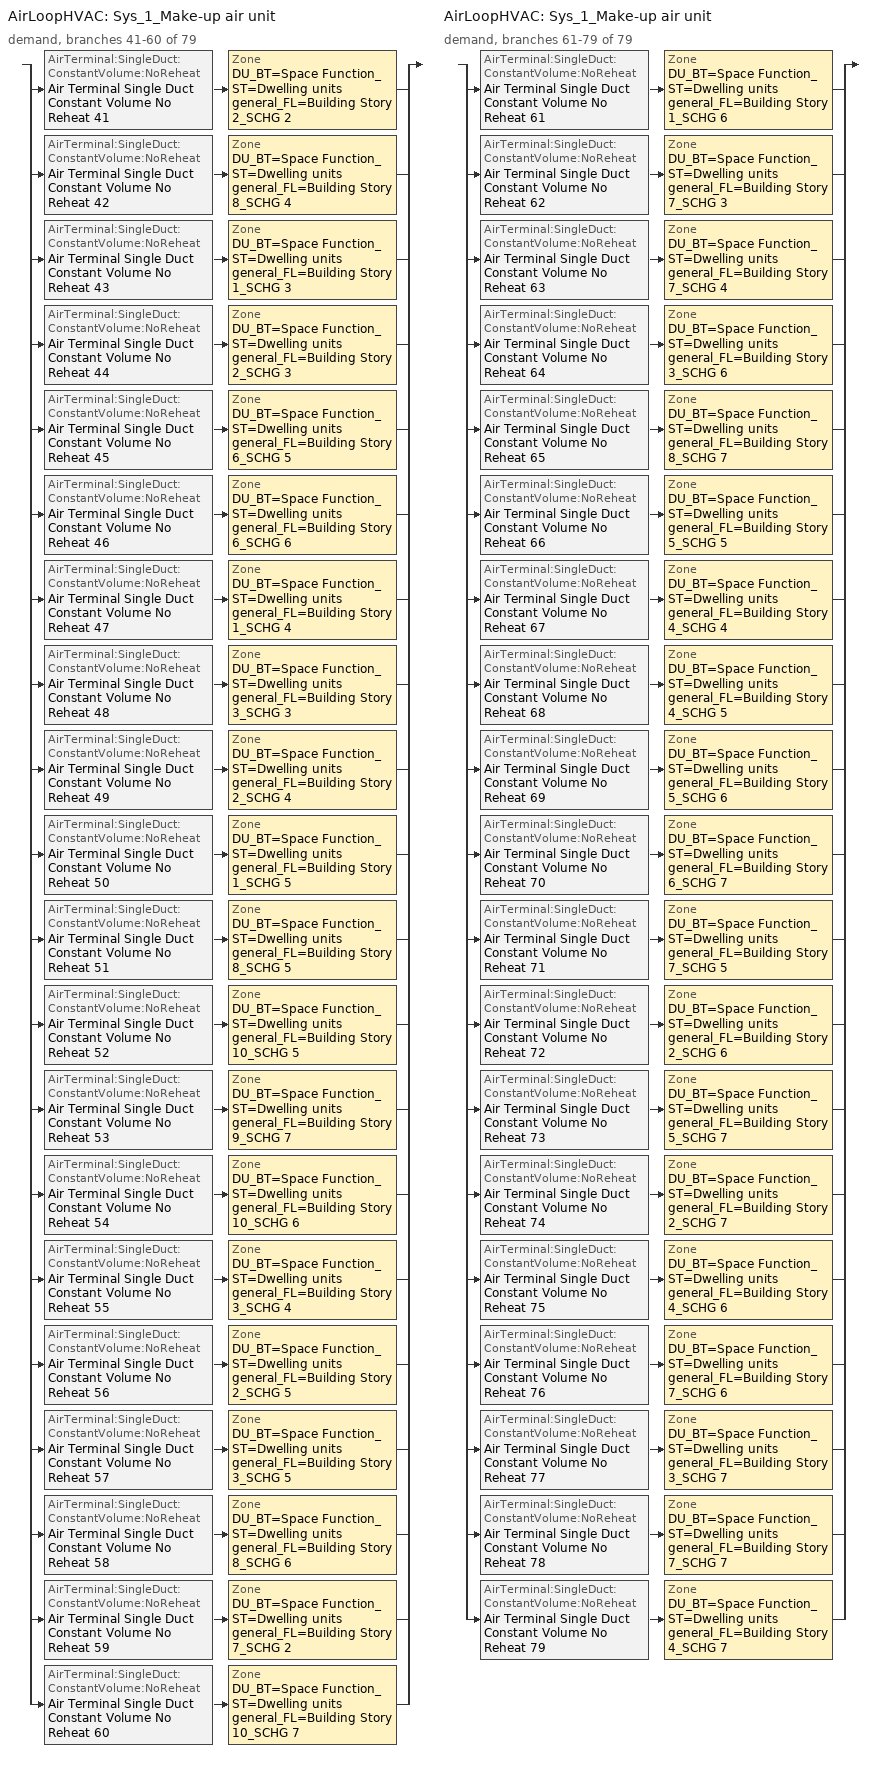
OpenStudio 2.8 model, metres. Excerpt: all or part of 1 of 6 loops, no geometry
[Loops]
AirLoopHVAC 'Sys_1_Make-up air unit'
 demand, branches 41-60 of 79: split
  | AirTerminal:SingleDuct:ConstantVolume:NoReheat 'Air Terminal Single Duct Constant Volume No Reheat 41' > Zone 'DU_BT=Space Function_ST=Dwelling units general_FL=Building Story 2_SCHG 2'
  | AirTerminal:SingleDuct:ConstantVolume:NoReheat 'Air Terminal Single Duct Constant Volume No Reheat 42' > Zone 'DU_BT=Space Function_ST=Dwelling units general_FL=Building Story 8_SCHG 4'
  | AirTerminal:SingleDuct:ConstantVolume:NoReheat 'Air Terminal Single Duct Constant Volume No Reheat 43' > Zone 'DU_BT=Space Function_ST=Dwelling units general_FL=Building Story 1_SCHG 3'
  | AirTerminal:SingleDuct:ConstantVolume:NoReheat 'Air Terminal Single Duct Constant Volume No Reheat 44' > Zone 'DU_BT=Space Function_ST=Dwelling units general_FL=Building Story 2_SCHG 3'
  | AirTerminal:SingleDuct:ConstantVolume:NoReheat 'Air Terminal Single Duct Constant Volume No Reheat 45' > Zone 'DU_BT=Space Function_ST=Dwelling units general_FL=Building Story 6_SCHG 5'
  | AirTerminal:SingleDuct:ConstantVolume:NoReheat 'Air Terminal Single Duct Constant Volume No Reheat 46' > Zone 'DU_BT=Space Function_ST=Dwelling units general_FL=Building Story 6_SCHG 6'
  | AirTerminal:SingleDuct:ConstantVolume:NoReheat 'Air Terminal Single Duct Constant Volume No Reheat 47' > Zone 'DU_BT=Space Function_ST=Dwelling units general_FL=Building Story 1_SCHG 4'
  | AirTerminal:SingleDuct:ConstantVolume:NoReheat 'Air Terminal Single Duct Constant Volume No Reheat 48' > Zone 'DU_BT=Space Function_ST=Dwelling units general_FL=Building Story 3_SCHG 3'
  | AirTerminal:SingleDuct:ConstantVolume:NoReheat 'Air Terminal Single Duct Constant Volume No Reheat 49' > Zone 'DU_BT=Space Function_ST=Dwelling units general_FL=Building Story 2_SCHG 4'
  | AirTerminal:SingleDuct:ConstantVolume:NoReheat 'Air Terminal Single Duct Constant Volume No Reheat 50' > Zone 'DU_BT=Space Function_ST=Dwelling units general_FL=Building Story 1_SCHG 5'
  | AirTerminal:SingleDuct:ConstantVolume:NoReheat 'Air Terminal Single Duct Constant Volume No Reheat 51' > Zone 'DU_BT=Space Function_ST=Dwelling units general_FL=Building Story 8_SCHG 5'
  | AirTerminal:SingleDuct:ConstantVolume:NoReheat 'Air Terminal Single Duct Constant Volume No Reheat 52' > Zone 'DU_BT=Space Function_ST=Dwelling units general_FL=Building Story 10_SCHG 5'
  | AirTerminal:SingleDuct:ConstantVolume:NoReheat 'Air Terminal Single Duct Constant Volume No Reheat 53' > Zone 'DU_BT=Space Function_ST=Dwelling units general_FL=Building Story 9_SCHG 7'
  | AirTerminal:SingleDuct:ConstantVolume:NoReheat 'Air Terminal Single Duct Constant Volume No Reheat 54' > Zone 'DU_BT=Space Function_ST=Dwelling units general_FL=Building Story 10_SCHG 6'
  | AirTerminal:SingleDuct:ConstantVolume:NoReheat 'Air Terminal Single Duct Constant Volume No Reheat 55' > Zone 'DU_BT=Space Function_ST=Dwelling units general_FL=Building Story 3_SCHG 4'
  | AirTerminal:SingleDuct:ConstantVolume:NoReheat 'Air Terminal Single Duct Constant Volume No Reheat 56' > Zone 'DU_BT=Space Function_ST=Dwelling units general_FL=Building Story 2_SCHG 5'
  | AirTerminal:SingleDuct:ConstantVolume:NoReheat 'Air Terminal Single Duct Constant Volume No Reheat 57' > Zone 'DU_BT=Space Function_ST=Dwelling units general_FL=Building Story 3_SCHG 5'
  | AirTerminal:SingleDuct:ConstantVolume:NoReheat 'Air Terminal Single Duct Constant Volume No Reheat 58' > Zone 'DU_BT=Space Function_ST=Dwelling units general_FL=Building Story 8_SCHG 6'
  | AirTerminal:SingleDuct:ConstantVolume:NoReheat 'Air Terminal Single Duct Constant Volume No Reheat 59' > Zone 'DU_BT=Space Function_ST=Dwelling units general_FL=Building Story 7_SCHG 2'
  | AirTerminal:SingleDuct:ConstantVolume:NoReheat 'Air Terminal Single Duct Constant Volume No Reheat 60' > Zone 'DU_BT=Space Function_ST=Dwelling units general_FL=Building Story 10_SCHG 7'
AirLoopHVAC 'Sys_1_Make-up air unit'
 demand, branches 61-79 of 79: split
  | AirTerminal:SingleDuct:ConstantVolume:NoReheat 'Air Terminal Single Duct Constant Volume No Reheat 61' > Zone 'DU_BT=Space Function_ST=Dwelling units general_FL=Building Story 1_SCHG 6'
  | AirTerminal:SingleDuct:ConstantVolume:NoReheat 'Air Terminal Single Duct Constant Volume No Reheat 62' > Zone 'DU_BT=Space Function_ST=Dwelling units general_FL=Building Story 7_SCHG 3'
  | AirTerminal:SingleDuct:ConstantVolume:NoReheat 'Air Terminal Single Duct Constant Volume No Reheat 63' > Zone 'DU_BT=Space Function_ST=Dwelling units general_FL=Building Story 7_SCHG 4'
  | AirTerminal:SingleDuct:ConstantVolume:NoReheat 'Air Terminal Single Duct Constant Volume No Reheat 64' > Zone 'DU_BT=Space Function_ST=Dwelling units general_FL=Building Story 3_SCHG 6'
  | AirTerminal:SingleDuct:ConstantVolume:NoReheat 'Air Terminal Single Duct Constant Volume No Reheat 65' > Zone 'DU_BT=Space Function_ST=Dwelling units general_FL=Building Story 8_SCHG 7'
  | AirTerminal:SingleDuct:ConstantVolume:NoReheat 'Air Terminal Single Duct Constant Volume No Reheat 66' > Zone 'DU_BT=Space Function_ST=Dwelling units general_FL=Building Story 5_SCHG 5'
  | AirTerminal:SingleDuct:ConstantVolume:NoReheat 'Air Terminal Single Duct Constant Volume No Reheat 67' > Zone 'DU_BT=Space Function_ST=Dwelling units general_FL=Building Story 4_SCHG 4'
  | AirTerminal:SingleDuct:ConstantVolume:NoReheat 'Air Terminal Single Duct Constant Volume No Reheat 68' > Zone 'DU_BT=Space Function_ST=Dwelling units general_FL=Building Story 4_SCHG 5'
  | AirTerminal:SingleDuct:ConstantVolume:NoReheat 'Air Terminal Single Duct Constant Volume No Reheat 69' > Zone 'DU_BT=Space Function_ST=Dwelling units general_FL=Building Story 5_SCHG 6'
  | AirTerminal:SingleDuct:ConstantVolume:NoReheat 'Air Terminal Single Duct Constant Volume No Reheat 70' > Zone 'DU_BT=Space Function_ST=Dwelling units general_FL=Building Story 6_SCHG 7'
  | AirTerminal:SingleDuct:ConstantVolume:NoReheat 'Air Terminal Single Duct Constant Volume No Reheat 71' > Zone 'DU_BT=Space Function_ST=Dwelling units general_FL=Building Story 7_SCHG 5'
  | AirTerminal:SingleDuct:ConstantVolume:NoReheat 'Air Terminal Single Duct Constant Volume No Reheat 72' > Zone 'DU_BT=Space Function_ST=Dwelling units general_FL=Building Story 2_SCHG 6'
  | AirTerminal:SingleDuct:ConstantVolume:NoReheat 'Air Terminal Single Duct Constant Volume No Reheat 73' > Zone 'DU_BT=Space Function_ST=Dwelling units general_FL=Building Story 5_SCHG 7'
  | AirTerminal:SingleDuct:ConstantVolume:NoReheat 'Air Terminal Single Duct Constant Volume No Reheat 74' > Zone 'DU_BT=Space Function_ST=Dwelling units general_FL=Building Story 2_SCHG 7'
  | AirTerminal:SingleDuct:ConstantVolume:NoReheat 'Air Terminal Single Duct Constant Volume No Reheat 75' > Zone 'DU_BT=Space Function_ST=Dwelling units general_FL=Building Story 4_SCHG 6'
  | AirTerminal:SingleDuct:ConstantVolume:NoReheat 'Air Terminal Single Duct Constant Volume No Reheat 76' > Zone 'DU_BT=Space Function_ST=Dwelling units general_FL=Building Story 7_SCHG 6'
  | AirTerminal:SingleDuct:ConstantVolume:NoReheat 'Air Terminal Single Duct Constant Volume No Reheat 77' > Zone 'DU_BT=Space Function_ST=Dwelling units general_FL=Building Story 3_SCHG 7'
  | AirTerminal:SingleDuct:ConstantVolume:NoReheat 'Air Terminal Single Duct Constant Volume No Reheat 78' > Zone 'DU_BT=Space Function_ST=Dwelling units general_FL=Building Story 7_SCHG 7'
  | AirTerminal:SingleDuct:ConstantVolume:NoReheat 'Air Terminal Single Duct Constant Volume No Reheat 79' > Zone 'DU_BT=Space Function_ST=Dwelling units general_FL=Building Story 4_SCHG 7'
[Sizing:Zone] Zone Cooling Design Supply Air Temperature Input Method=SupplyAirTemperature; Zone Cooling Design Supply Air Temperature {C}=13; Zone Cooling Design Supply Air Temperature Difference {deltaC}=11.11; Zone Heating Design Supply Air Temperature Input Method=SupplyAirTemperature; Zone Heating Design Supply Air Temperature {C}=43; Zone Heating Design Supply Air Temperature Difference {deltaC}=11.11; Zone Cooling Design Supply Air Humidity Ratio {kg-H2O/kg-air}=0.0085; Zone Heating Design Supply Air Humidity Ratio {kg-H2O/kg-air}=0.008; Zone Heating Sizing Factor=1.3; Zone Cooling Sizing Factor=1.1; Cooling Design Air Flow Method=DesignDay; Heating Design Air Flow Method=DesignDay; Account for Dedicated Outdoor Air System=No; Dedicated Outdoor Air System Control Strategy=NeutralSupplyAir; Dedicated Outdoor Air Low Setpoint Temperature for Design {C}=autosize; Dedicated Outdoor Air High Setpoint Temperature for Design {C}=autosize
DU_BT=Space Function_ST=Dwelling units general_FL=Building Story 2_SCHG 2; DU_BT=Space Function_ST=Dwelling units general_FL=Building Story 8_SCHG 4; DU_BT=Space Function_ST=Dwelling units general_FL=Building Story 1_SCHG 3; DU_BT=Space Function_ST=Dwelling units general_FL=Building Story 2_SCHG 3; DU_BT=Space Function_ST=Dwelling units general_FL=Building Story 6_SCHG 5; DU_BT=Space Function_ST=Dwelling units general_FL=Building Story 6_SCHG 6; DU_BT=Space Function_ST=Dwelling units general_FL=Building Story 1_SCHG 4; DU_BT=Space Function_ST=Dwelling units general_FL=Building Story 3_SCHG 3; DU_BT=Space Function_ST=Dwelling units general_FL=Building Story 2_SCHG 4; DU_BT=Space Function_ST=Dwelling units general_FL=Building Story 1_SCHG 5; DU_BT=Space Function_ST=Dwelling units general_FL=Building Story 8_SCHG 5; DU_BT=Space Function_ST=Dwelling units general_FL=Building Story 10_SCHG 5; DU_BT=Space Function_ST=Dwelling units general_FL=Building Story 9_SCHG 7; DU_BT=Space Function_ST=Dwelling units general_FL=Building Story 10_SCHG 6; DU_BT=Space Function_ST=Dwelling units general_FL=Building Story 3_SCHG 4; DU_BT=Space Function_ST=Dwelling units general_FL=Building Story 2_SCHG 5; DU_BT=Space Function_ST=Dwelling units general_FL=Building Story 3_SCHG 5; DU_BT=Space Function_ST=Dwelling units general_FL=Building Story 8_SCHG 6; DU_BT=Space Function_ST=Dwelling units general_FL=Building Story 7_SCHG 2; DU_BT=Space Function_ST=Dwelling units general_FL=Building Story 10_SCHG 7; DU_BT=Space Function_ST=Dwelling units general_FL=Building Story 1_SCHG 6; DU_BT=Space Function_ST=Dwelling units general_FL=Building Story 7_SCHG 3; DU_BT=Space Function_ST=Dwelling units general_FL=Building Story 7_SCHG 4; DU_BT=Space Function_ST=Dwelling units general_FL=Building Story 3_SCHG 6; DU_BT=Space Function_ST=Dwelling units general_FL=Building Story 8_SCHG 7; DU_BT=Space Function_ST=Dwelling units general_FL=Building Story 5_SCHG 5; DU_BT=Space Function_ST=Dwelling units general_FL=Building Story 4_SCHG 4; DU_BT=Space Function_ST=Dwelling units general_FL=Building Story 4_SCHG 5; DU_BT=Space Function_ST=Dwelling units general_FL=Building Story 5_SCHG 6; DU_BT=Space Function_ST=Dwelling units general_FL=Building Story 6_SCHG 7; DU_BT=Space Function_ST=Dwelling units general_FL=Building Story 7_SCHG 5; DU_BT=Space Function_ST=Dwelling units general_FL=Building Story 2_SCHG 6; DU_BT=Space Function_ST=Dwelling units general_FL=Building Story 5_SCHG 7; DU_BT=Space Function_ST=Dwelling units general_FL=Building Story 2_SCHG 7; DU_BT=Space Function_ST=Dwelling units general_FL=Building Story 4_SCHG 6; DU_BT=Space Function_ST=Dwelling units general_FL=Building Story 7_SCHG 6; DU_BT=Space Function_ST=Dwelling units general_FL=Building Story 3_SCHG 7; DU_BT=Space Function_ST=Dwelling units general_FL=Building Story 7_SCHG 7; DU_BT=Space Function_ST=Dwelling units general_FL=Building Story 4_SCHG 7
[Zone equipment]
DU_BT=Space Function_ST=Dwelling units general_FL=Building Story 2_SCHG 2: DU_BT=Space Function_ST=Dwelling units general_FL=Building Story 2_SCHG 2 PTAC, Zone HVAC Baseboard Convective Electric 41, Air Terminal Single Duct Constant Volume No Reheat 41
DU_BT=Space Function_ST=Dwelling units general_FL=Building Story 8_SCHG 4: DU_BT=Space Function_ST=Dwelling units general_FL=Building Story 8_SCHG 4 PTAC, Zone HVAC Baseboard Convective Electric 42, Air Terminal Single Duct Constant Volume No Reheat 42
DU_BT=Space Function_ST=Dwelling units general_FL=Building Story 1_SCHG 3: DU_BT=Space Function_ST=Dwelling units general_FL=Building Story 1_SCHG 3 PTAC, Zone HVAC Baseboard Convective Electric 43, Air Terminal Single Duct Constant Volume No Reheat 43
DU_BT=Space Function_ST=Dwelling units general_FL=Building Story 2_SCHG 3: DU_BT=Space Function_ST=Dwelling units general_FL=Building Story 2_SCHG 3 PTAC, Zone HVAC Baseboard Convective Electric 44, Air Terminal Single Duct Constant Volume No Reheat 44
DU_BT=Space Function_ST=Dwelling units general_FL=Building Story 6_SCHG 5: DU_BT=Space Function_ST=Dwelling units general_FL=Building Story 6_SCHG 5 PTAC, Zone HVAC Baseboard Convective Electric 45, Air Terminal Single Duct Constant Volume No Reheat 45
DU_BT=Space Function_ST=Dwelling units general_FL=Building Story 6_SCHG 6: DU_BT=Space Function_ST=Dwelling units general_FL=Building Story 6_SCHG 6 PTAC, Zone HVAC Baseboard Convective Electric 46, Air Terminal Single Duct Constant Volume No Reheat 46
DU_BT=Space Function_ST=Dwelling units general_FL=Building Story 1_SCHG 4: DU_BT=Space Function_ST=Dwelling units general_FL=Building Story 1_SCHG 4 PTAC, Zone HVAC Baseboard Convective Electric 47, Air Terminal Single Duct Constant Volume No Reheat 47
DU_BT=Space Function_ST=Dwelling units general_FL=Building Story 3_SCHG 3: DU_BT=Space Function_ST=Dwelling units general_FL=Building Story 3_SCHG 3 PTAC, Zone HVAC Baseboard Convective Electric 48, Air Terminal Single Duct Constant Volume No Reheat 48
DU_BT=Space Function_ST=Dwelling units general_FL=Building Story 2_SCHG 4: DU_BT=Space Function_ST=Dwelling units general_FL=Building Story 2_SCHG 4 PTAC, Zone HVAC Baseboard Convective Electric 49, Air Terminal Single Duct Constant Volume No Reheat 49
DU_BT=Space Function_ST=Dwelling units general_FL=Building Story 1_SCHG 5: DU_BT=Space Function_ST=Dwelling units general_FL=Building Story 1_SCHG 5 PTAC, Zone HVAC Baseboard Convective Electric 50, Air Terminal Single Duct Constant Volume No Reheat 50
DU_BT=Space Function_ST=Dwelling units general_FL=Building Story 8_SCHG 5: DU_BT=Space Function_ST=Dwelling units general_FL=Building Story 8_SCHG 5 PTAC, Zone HVAC Baseboard Convective Electric 51, Air Terminal Single Duct Constant Volume No Reheat 51
DU_BT=Space Function_ST=Dwelling units general_FL=Building Story 10_SCHG 5: DU_BT=Space Function_ST=Dwelling units general_FL=Building Story 10_SCHG 5 PTAC, Zone HVAC Baseboard Convective Electric 52, Air Terminal Single Duct Constant Volume No Reheat 52
DU_BT=Space Function_ST=Dwelling units general_FL=Building Story 9_SCHG 7: DU_BT=Space Function_ST=Dwelling units general_FL=Building Story 9_SCHG 7 PTAC, Zone HVAC Baseboard Convective Electric 53, Air Terminal Single Duct Constant Volume No Reheat 53
DU_BT=Space Function_ST=Dwelling units general_FL=Building Story 10_SCHG 6: DU_BT=Space Function_ST=Dwelling units general_FL=Building Story 10_SCHG 6 PTAC, Zone HVAC Baseboard Convective Electric 54, Air Terminal Single Duct Constant Volume No Reheat 54
DU_BT=Space Function_ST=Dwelling units general_FL=Building Story 3_SCHG 4: DU_BT=Space Function_ST=Dwelling units general_FL=Building Story 3_SCHG 4 PTAC, Zone HVAC Baseboard Convective Electric 55, Air Terminal Single Duct Constant Volume No Reheat 55
DU_BT=Space Function_ST=Dwelling units general_FL=Building Story 2_SCHG 5: DU_BT=Space Function_ST=Dwelling units general_FL=Building Story 2_SCHG 5 PTAC, Zone HVAC Baseboard Convective Electric 56, Air Terminal Single Duct Constant Volume No Reheat 56
DU_BT=Space Function_ST=Dwelling units general_FL=Building Story 3_SCHG 5: DU_BT=Space Function_ST=Dwelling units general_FL=Building Story 3_SCHG 5 PTAC, Zone HVAC Baseboard Convective Electric 57, Air Terminal Single Duct Constant Volume No Reheat 57
DU_BT=Space Function_ST=Dwelling units general_FL=Building Story 8_SCHG 6: DU_BT=Space Function_ST=Dwelling units general_FL=Building Story 8_SCHG 6 PTAC, Zone HVAC Baseboard Convective Electric 58, Air Terminal Single Duct Constant Volume No Reheat 58
DU_BT=Space Function_ST=Dwelling units general_FL=Building Story 7_SCHG 2: DU_BT=Space Function_ST=Dwelling units general_FL=Building Story 7_SCHG 2 PTAC, Zone HVAC Baseboard Convective Electric 59, Air Terminal Single Duct Constant Volume No Reheat 59
DU_BT=Space Function_ST=Dwelling units general_FL=Building Story 10_SCHG 7: DU_BT=Space Function_ST=Dwelling units general_FL=Building Story 10_SCHG 7 PTAC, Zone HVAC Baseboard Convective Electric 60, Air Terminal Single Duct Constant Volume No Reheat 60
DU_BT=Space Function_ST=Dwelling units general_FL=Building Story 1_SCHG 6: DU_BT=Space Function_ST=Dwelling units general_FL=Building Story 1_SCHG 6 PTAC, Zone HVAC Baseboard Convective Electric 61, Air Terminal Single Duct Constant Volume No Reheat 61
DU_BT=Space Function_ST=Dwelling units general_FL=Building Story 7_SCHG 3: DU_BT=Space Function_ST=Dwelling units general_FL=Building Story 7_SCHG 3 PTAC, Zone HVAC Baseboard Convective Electric 62, Air Terminal Single Duct Constant Volume No Reheat 62
DU_BT=Space Function_ST=Dwelling units general_FL=Building Story 7_SCHG 4: DU_BT=Space Function_ST=Dwelling units general_FL=Building Story 7_SCHG 4 PTAC, Zone HVAC Baseboard Convective Electric 63, Air Terminal Single Duct Constant Volume No Reheat 63
DU_BT=Space Function_ST=Dwelling units general_FL=Building Story 3_SCHG 6: DU_BT=Space Function_ST=Dwelling units general_FL=Building Story 3_SCHG 6 PTAC, Zone HVAC Baseboard Convective Electric 64, Air Terminal Single Duct Constant Volume No Reheat 64
DU_BT=Space Function_ST=Dwelling units general_FL=Building Story 8_SCHG 7: DU_BT=Space Function_ST=Dwelling units general_FL=Building Story 8_SCHG 7 PTAC, Zone HVAC Baseboard Convective Electric 65, Air Terminal Single Duct Constant Volume No Reheat 65
DU_BT=Space Function_ST=Dwelling units general_FL=Building Story 5_SCHG 5: DU_BT=Space Function_ST=Dwelling units general_FL=Building Story 5_SCHG 5 PTAC, Zone HVAC Baseboard Convective Electric 66, Air Terminal Single Duct Constant Volume No Reheat 66
DU_BT=Space Function_ST=Dwelling units general_FL=Building Story 4_SCHG 4: DU_BT=Space Function_ST=Dwelling units general_FL=Building Story 4_SCHG 4 PTAC, Zone HVAC Baseboard Convective Electric 67, Air Terminal Single Duct Constant Volume No Reheat 67
DU_BT=Space Function_ST=Dwelling units general_FL=Building Story 4_SCHG 5: DU_BT=Space Function_ST=Dwelling units general_FL=Building Story 4_SCHG 5 PTAC, Zone HVAC Baseboard Convective Electric 68, Air Terminal Single Duct Constant Volume No Reheat 68
DU_BT=Space Function_ST=Dwelling units general_FL=Building Story 5_SCHG 6: DU_BT=Space Function_ST=Dwelling units general_FL=Building Story 5_SCHG 6 PTAC, Zone HVAC Baseboard Convective Electric 69, Air Terminal Single Duct Constant Volume No Reheat 69
DU_BT=Space Function_ST=Dwelling units general_FL=Building Story 6_SCHG 7: DU_BT=Space Function_ST=Dwelling units general_FL=Building Story 6_SCHG 7 PTAC, Zone HVAC Baseboard Convective Electric 70, Air Terminal Single Duct Constant Volume No Reheat 70
DU_BT=Space Function_ST=Dwelling units general_FL=Building Story 7_SCHG 5: DU_BT=Space Function_ST=Dwelling units general_FL=Building Story 7_SCHG 5 PTAC, Zone HVAC Baseboard Convective Electric 71, Air Terminal Single Duct Constant Volume No Reheat 71
DU_BT=Space Function_ST=Dwelling units general_FL=Building Story 2_SCHG 6: DU_BT=Space Function_ST=Dwelling units general_FL=Building Story 2_SCHG 6 PTAC, Zone HVAC Baseboard Convective Electric 72, Air Terminal Single Duct Constant Volume No Reheat 72
DU_BT=Space Function_ST=Dwelling units general_FL=Building Story 5_SCHG 7: DU_BT=Space Function_ST=Dwelling units general_FL=Building Story 5_SCHG 7 PTAC, Zone HVAC Baseboard Convective Electric 73, Air Terminal Single Duct Constant Volume No Reheat 73
DU_BT=Space Function_ST=Dwelling units general_FL=Building Story 2_SCHG 7: DU_BT=Space Function_ST=Dwelling units general_FL=Building Story 2_SCHG 7 PTAC, Zone HVAC Baseboard Convective Electric 74, Air Terminal Single Duct Constant Volume No Reheat 74
DU_BT=Space Function_ST=Dwelling units general_FL=Building Story 4_SCHG 6: DU_BT=Space Function_ST=Dwelling units general_FL=Building Story 4_SCHG 6 PTAC, Zone HVAC Baseboard Convective Electric 75, Air Terminal Single Duct Constant Volume No Reheat 75
DU_BT=Space Function_ST=Dwelling units general_FL=Building Story 7_SCHG 6: DU_BT=Space Function_ST=Dwelling units general_FL=Building Story 7_SCHG 6 PTAC, Zone HVAC Baseboard Convective Electric 76, Air Terminal Single Duct Constant Volume No Reheat 76
DU_BT=Space Function_ST=Dwelling units general_FL=Building Story 3_SCHG 7: DU_BT=Space Function_ST=Dwelling units general_FL=Building Story 3_SCHG 7 PTAC, Zone HVAC Baseboard Convective Electric 77, Air Terminal Single Duct Constant Volume No Reheat 77
DU_BT=Space Function_ST=Dwelling units general_FL=Building Story 7_SCHG 7: DU_BT=Space Function_ST=Dwelling units general_FL=Building Story 7_SCHG 7 PTAC, Zone HVAC Baseboard Convective Electric 78, Air Terminal Single Duct Constant Volume No Reheat 78
DU_BT=Space Function_ST=Dwelling units general_FL=Building Story 4_SCHG 7: DU_BT=Space Function_ST=Dwelling units general_FL=Building Story 4_SCHG 7 PTAC, Zone HVAC Baseboard Convective Electric 79, Air Terminal Single Duct Constant Volume No Reheat 79
[Fan:ConstantVolume] Availability Schedule=Always On Discrete; Fan Total Efficiency=0.39975; Pressure Rise {Pa}=640; Maximum Flow Rate {m3/s}=AutoSize; Motor Efficiency=0.615
Fan Constant Volume 42; Fan Constant Volume 43; Fan Constant Volume 44; Fan Constant Volume 45; Fan Constant Volume 46; Fan Constant Volume 47; Fan Constant Volume 48; Fan Constant Volume 49; Fan Constant Volume 50; Fan Constant Volume 51; Fan Constant Volume 52; Fan Constant Volume 53; Fan Constant Volume 54; Fan Constant Volume 55; Fan Constant Volume 56; Fan Constant Volume 57; Fan Constant Volume 58; Fan Constant Volume 59; Fan Constant Volume 60; Fan Constant Volume 61; Fan Constant Volume 62; Fan Constant Volume 63; Fan Constant Volume 64; Fan Constant Volume 65; Fan Constant Volume 66; Fan Constant Volume 67; Fan Constant Volume 68; Fan Constant Volume 69; Fan Constant Volume 70; Fan Constant Volume 71; Fan Constant Volume 72; Fan Constant Volume 73; Fan Constant Volume 74; Fan Constant Volume 75; Fan Constant Volume 76; Fan Constant Volume 77; Fan Constant Volume 78; Fan Constant Volume 79; Fan Constant Volume 80
[Coil:Heating:Electric] Availability Schedule=ON_OFF_ALWAYS_OFF
Coil Heating Electric 42; Coil Heating Electric 43; Coil Heating Electric 44; Coil Heating Electric 45; Coil Heating Electric 46; Coil Heating Electric 47; Coil Heating Electric 48; Coil Heating Electric 49; Coil Heating Electric 50; Coil Heating Electric 51; Coil Heating Electric 52; Coil Heating Electric 53; Coil Heating Electric 54; Coil Heating Electric 55; Coil Heating Electric 56; Coil Heating Electric 57; Coil Heating Electric 58; Coil Heating Electric 59; Coil Heating Electric 60; Coil Heating Electric 61; Coil Heating Electric 62; Coil Heating Electric 63; Coil Heating Electric 64; Coil Heating Electric 65; Coil Heating Electric 66; Coil Heating Electric 67; Coil Heating Electric 68; Coil Heating Electric 69; Coil Heating Electric 70; Coil Heating Electric 71; Coil Heating Electric 72; Coil Heating Electric 73; Coil Heating Electric 74; Coil Heating Electric 75; Coil Heating Electric 76; Coil Heating Electric 77; Coil Heating Electric 78; Coil Heating Electric 79; Coil Heating Electric 80
[Coil:Cooling:DX:SingleSpeed] Availability Schedule=Always On Discrete; Rated Total Cooling Capacity {W}=autosize; Rated Sensible Heat Ratio=autosize; Rated Air Flow Rate {m3/s}=autosize; Rated Evaporator Fan Power Per Volume Flow Rate {W/(m3/s)}=773.3; Total Cooling Capacity Function of Temperature Curve=DXCOOL-NECB2011-REF-CAPFT; Total Cooling Capacity Function of Flow Fraction Curve=DXCOOL-NECB2011-REF-CAPFFLOW; Energy Input Ratio Function of Temperature Curve=DXCOOL-NECB2011-REF-COOLEIRFT; Energy Input Ratio Function of Flow Fraction Curve=DXCOOL-NECB2011-REF-COOLEIRFFLOW; Part Load Fraction Correlation Curve=DXCOOL-NECB2011-REF-COOLPLFFPLR; Condenser Type=AirCooled; Evaporative Condenser Effectiveness=0; Evaporative Condenser Air Flow Rate {m3/s}=Autosize; Evaporative Condenser Pump Rated Power Consumption {W}=Autosize; Crankcase Heater Capacity {W}=0; Maximum Outdoor Dry-Bulb Temperature for Crankcase Heater Operation {C}=0; Basin Heater Capacity {W/K}=0; Basin Heater Setpoint Temperature {C}=10
Name | Rated COP {W/W}
Coil Cooling DX Single Speed 42 8kBtu/hr 10.9EER | 3.75632
Coil Cooling DX Single Speed 43 7kBtu/hr 11.0EER | 3.78245
Coil Cooling DX Single Speed 44 8kBtu/hr 10.8EER | 3.74886
Coil Cooling DX Single Speed 45 7kBtu/hr 10.9EER | 3.7795
Coil Cooling DX Single Speed 46 9kBtu/hr 10.6EER | 3.65809
Coil Cooling DX Single Speed 47 7kBtu/hr 11.0EER | 3.79816
Coil Cooling DX Single Speed 48 8kBtu/hr 10.9EER | 3.75444
Coil Cooling DX Single Speed 49 9kBtu/hr 10.5EER | 3.64726
Coil Cooling DX Single Speed 50 7kBtu/hr 11.0EER | 3.79911
Coil Cooling DX Single Speed 51 5kBtu/hr 11.0EER; Coil Cooling DX Single Speed 57 5kBtu/hr 11.0EER; Coil Cooling DX Single Speed 65 5kBtu/hr 11.0EER; Coil Cooling DX Single Speed 66 5kBtu/hr 11.0EER; Coil Cooling DX Single Speed 69 5kBtu/hr 11.0EER; Coil Cooling DX Single Speed 77 5kBtu/hr 11.0EER; Coil Cooling DX Single Speed 78 5kBtu/hr 11.0EER; Coil Cooling DX Single Speed 80 5kBtu/hr 11.0EER | 3.80183
Coil Cooling DX Single Speed 52 9kBtu/hr 10.6EER | 3.65042
Coil Cooling DX Single Speed 53 17kBtu/hr 9.3EER; Coil Cooling DX Single Speed 61 17kBtu/hr 9.3EER | 3.23448
Coil Cooling DX Single Speed 54 10kBtu/hr 10.4EER | 3.60006
Coil Cooling DX Single Speed 55 10kBtu/hr 10.4EER | 3.59663
Coil Cooling DX Single Speed 56 8kBtu/hr 10.9EER | 3.75722
Coil Cooling DX Single Speed 58 7kBtu/hr 10.9EER | 3.77952
Coil Cooling DX Single Speed 59 9kBtu/hr 10.6EER | 3.65309
Coil Cooling DX Single Speed 60 7kBtu/hr 11.0EER | 3.79776
Coil Cooling DX Single Speed 62 8kBtu/hr 10.8EER | 3.73273
Coil Cooling DX Single Speed 63 7kBtu/hr 11.0EER | 3.7844
Coil Cooling DX Single Speed 64 9kBtu/hr 10.6EER | 3.65805
Coil Cooling DX Single Speed 67 7kBtu/hr 11.0EER | 3.79796
Coil Cooling DX Single Speed 68 8kBtu/hr 10.9EER | 3.75792
Coil Cooling DX Single Speed 70 8kBtu/hr 10.9EER | 3.75894
Coil Cooling DX Single Speed 71 7kBtu/hr 11.0EER | 3.79358
Coil Cooling DX Single Speed 72 9kBtu/hr 10.6EER | 3.65294
Coil Cooling DX Single Speed 73 9kBtu/hr 10.6EER | 3.65503
Coil Cooling DX Single Speed 74 9kBtu/hr 10.6EER | 3.65758
Coil Cooling DX Single Speed 75 10kBtu/hr 10.5EER | 3.61778
Coil Cooling DX Single Speed 76 7kBtu/hr 11.0EER | 3.7977
Coil Cooling DX Single Speed 79 7kBtu/hr 11.0EER | 3.79318
[ZoneHVAC:PackagedTerminalAirConditioner] Availability Schedule=Always On Discrete; Supply Air Flow Rate During Cooling Operation {m3/s}=Autosize; Supply Air Flow Rate During Heating Operation {m3/s}=Autosize; Supply Air Flow Rate When No Cooling or Heating is Needed {m3/s}=Autosize; Outdoor Air Flow Rate During Cooling Operation {m3/s}=1e-05; Outdoor Air Flow Rate During Heating Operation {m3/s}=1e-05; Outdoor Air Flow Rate When No Cooling or Heating is Needed {m3/s}=1e-05; Fan Placement=DrawThrough
Name | Supply Air Fan | Heating Coil | Cooling Coil
DU_BT=Space Function_ST=Dwelling units general_FL=Building Story 2_SCHG 2 PTAC | Fan Constant Volume 42 | Coil Heating Electric 42 | Coil Cooling DX Single Speed 42 8kBtu/hr 10.9EER
DU_BT=Space Function_ST=Dwelling units general_FL=Building Story 8_SCHG 4 PTAC | Fan Constant Volume 43 | Coil Heating Electric 43 | Coil Cooling DX Single Speed 43 7kBtu/hr 11.0EER
DU_BT=Space Function_ST=Dwelling units general_FL=Building Story 1_SCHG 3 PTAC | Fan Constant Volume 44 | Coil Heating Electric 44 | Coil Cooling DX Single Speed 44 8kBtu/hr 10.8EER
DU_BT=Space Function_ST=Dwelling units general_FL=Building Story 2_SCHG 3 PTAC | Fan Constant Volume 45 | Coil Heating Electric 45 | Coil Cooling DX Single Speed 45 7kBtu/hr 10.9EER
DU_BT=Space Function_ST=Dwelling units general_FL=Building Story 6_SCHG 5 PTAC | Fan Constant Volume 46 | Coil Heating Electric 46 | Coil Cooling DX Single Speed 46 9kBtu/hr 10.6EER
DU_BT=Space Function_ST=Dwelling units general_FL=Building Story 6_SCHG 6 PTAC | Fan Constant Volume 47 | Coil Heating Electric 47 | Coil Cooling DX Single Speed 47 7kBtu/hr 11.0EER
DU_BT=Space Function_ST=Dwelling units general_FL=Building Story 1_SCHG 4 PTAC | Fan Constant Volume 48 | Coil Heating Electric 48 | Coil Cooling DX Single Speed 48 8kBtu/hr 10.9EER
DU_BT=Space Function_ST=Dwelling units general_FL=Building Story 3_SCHG 3 PTAC | Fan Constant Volume 49 | Coil Heating Electric 49 | Coil Cooling DX Single Speed 49 9kBtu/hr 10.5EER
DU_BT=Space Function_ST=Dwelling units general_FL=Building Story 2_SCHG 4 PTAC | Fan Constant Volume 50 | Coil Heating Electric 50 | Coil Cooling DX Single Speed 50 7kBtu/hr 11.0EER
DU_BT=Space Function_ST=Dwelling units general_FL=Building Story 1_SCHG 5 PTAC | Fan Constant Volume 51 | Coil Heating Electric 51 | Coil Cooling DX Single Speed 51 5kBtu/hr 11.0EER
DU_BT=Space Function_ST=Dwelling units general_FL=Building Story 8_SCHG 5 PTAC | Fan Constant Volume 52 | Coil Heating Electric 52 | Coil Cooling DX Single Speed 52 9kBtu/hr 10.6EER
DU_BT=Space Function_ST=Dwelling units general_FL=Building Story 10_SCHG 5 PTAC | Fan Constant Volume 53 | Coil Heating Electric 53 | Coil Cooling DX Single Speed 53 17kBtu/hr 9.3EER
DU_BT=Space Function_ST=Dwelling units general_FL=Building Story 9_SCHG 7 PTAC | Fan Constant Volume 54 | Coil Heating Electric 54 | Coil Cooling DX Single Speed 54 10kBtu/hr 10.4EER
DU_BT=Space Function_ST=Dwelling units general_FL=Building Story 10_SCHG 6 PTAC | Fan Constant Volume 55 | Coil Heating Electric 55 | Coil Cooling DX Single Speed 55 10kBtu/hr 10.4EER
DU_BT=Space Function_ST=Dwelling units general_FL=Building Story 3_SCHG 4 PTAC | Fan Constant Volume 56 | Coil Heating Electric 56 | Coil Cooling DX Single Speed 56 8kBtu/hr 10.9EER
DU_BT=Space Function_ST=Dwelling units general_FL=Building Story 2_SCHG 5 PTAC | Fan Constant Volume 57 | Coil Heating Electric 57 | Coil Cooling DX Single Speed 57 5kBtu/hr 11.0EER
DU_BT=Space Function_ST=Dwelling units general_FL=Building Story 3_SCHG 5 PTAC | Fan Constant Volume 58 | Coil Heating Electric 58 | Coil Cooling DX Single Speed 58 7kBtu/hr 10.9EER
DU_BT=Space Function_ST=Dwelling units general_FL=Building Story 8_SCHG 6 PTAC | Fan Constant Volume 59 | Coil Heating Electric 59 | Coil Cooling DX Single Speed 59 9kBtu/hr 10.6EER
DU_BT=Space Function_ST=Dwelling units general_FL=Building Story 7_SCHG 2 PTAC | Fan Constant Volume 60 | Coil Heating Electric 60 | Coil Cooling DX Single Speed 60 7kBtu/hr 11.0EER
DU_BT=Space Function_ST=Dwelling units general_FL=Building Story 10_SCHG 7 PTAC | Fan Constant Volume 61 | Coil Heating Electric 61 | Coil Cooling DX Single Speed 61 17kBtu/hr 9.3EER
DU_BT=Space Function_ST=Dwelling units general_FL=Building Story 1_SCHG 6 PTAC | Fan Constant Volume 62 | Coil Heating Electric 62 | Coil Cooling DX Single Speed 62 8kBtu/hr 10.8EER
DU_BT=Space Function_ST=Dwelling units general_FL=Building Story 7_SCHG 3 PTAC | Fan Constant Volume 63 | Coil Heating Electric 63 | Coil Cooling DX Single Speed 63 7kBtu/hr 11.0EER
DU_BT=Space Function_ST=Dwelling units general_FL=Building Story 7_SCHG 4 PTAC | Fan Constant Volume 64 | Coil Heating Electric 64 | Coil Cooling DX Single Speed 64 9kBtu/hr 10.6EER
DU_BT=Space Function_ST=Dwelling units general_FL=Building Story 3_SCHG 6 PTAC | Fan Constant Volume 65 | Coil Heating Electric 65 | Coil Cooling DX Single Speed 65 5kBtu/hr 11.0EER
DU_BT=Space Function_ST=Dwelling units general_FL=Building Story 8_SCHG 7 PTAC | Fan Constant Volume 66 | Coil Heating Electric 66 | Coil Cooling DX Single Speed 66 5kBtu/hr 11.0EER
DU_BT=Space Function_ST=Dwelling units general_FL=Building Story 5_SCHG 5 PTAC | Fan Constant Volume 67 | Coil Heating Electric 67 | Coil Cooling DX Single Speed 67 7kBtu/hr 11.0EER
DU_BT=Space Function_ST=Dwelling units general_FL=Building Story 4_SCHG 4 PTAC | Fan Constant Volume 68 | Coil Heating Electric 68 | Coil Cooling DX Single Speed 68 8kBtu/hr 10.9EER
DU_BT=Space Function_ST=Dwelling units general_FL=Building Story 4_SCHG 5 PTAC | Fan Constant Volume 69 | Coil Heating Electric 69 | Coil Cooling DX Single Speed 69 5kBtu/hr 11.0EER
DU_BT=Space Function_ST=Dwelling units general_FL=Building Story 5_SCHG 6 PTAC | Fan Constant Volume 70 | Coil Heating Electric 70 | Coil Cooling DX Single Speed 70 8kBtu/hr 10.9EER
DU_BT=Space Function_ST=Dwelling units general_FL=Building Story 6_SCHG 7 PTAC | Fan Constant Volume 71 | Coil Heating Electric 71 | Coil Cooling DX Single Speed 71 7kBtu/hr 11.0EER
DU_BT=Space Function_ST=Dwelling units general_FL=Building Story 7_SCHG 5 PTAC | Fan Constant Volume 72 | Coil Heating Electric 72 | Coil Cooling DX Single Speed 72 9kBtu/hr 10.6EER
DU_BT=Space Function_ST=Dwelling units general_FL=Building Story 2_SCHG 6 PTAC | Fan Constant Volume 73 | Coil Heating Electric 73 | Coil Cooling DX Single Speed 73 9kBtu/hr 10.6EER
DU_BT=Space Function_ST=Dwelling units general_FL=Building Story 5_SCHG 7 PTAC | Fan Constant Volume 74 | Coil Heating Electric 74 | Coil Cooling DX Single Speed 74 9kBtu/hr 10.6EER
DU_BT=Space Function_ST=Dwelling units general_FL=Building Story 2_SCHG 7 PTAC | Fan Constant Volume 75 | Coil Heating Electric 75 | Coil Cooling DX Single Speed 75 10kBtu/hr 10.5EER
DU_BT=Space Function_ST=Dwelling units general_FL=Building Story 4_SCHG 6 PTAC | Fan Constant Volume 76 | Coil Heating Electric 76 | Coil Cooling DX Single Speed 76 7kBtu/hr 11.0EER
DU_BT=Space Function_ST=Dwelling units general_FL=Building Story 7_SCHG 6 PTAC | Fan Constant Volume 77 | Coil Heating Electric 77 | Coil Cooling DX Single Speed 77 5kBtu/hr 11.0EER
DU_BT=Space Function_ST=Dwelling units general_FL=Building Story 3_SCHG 7 PTAC | Fan Constant Volume 78 | Coil Heating Electric 78 | Coil Cooling DX Single Speed 78 5kBtu/hr 11.0EER
DU_BT=Space Function_ST=Dwelling units general_FL=Building Story 7_SCHG 7 PTAC | Fan Constant Volume 79 | Coil Heating Electric 79 | Coil Cooling DX Single Speed 79 7kBtu/hr 11.0EER
DU_BT=Space Function_ST=Dwelling units general_FL=Building Story 4_SCHG 7 PTAC | Fan Constant Volume 80 | Coil Heating Electric 80 | Coil Cooling DX Single Speed 80 5kBtu/hr 11.0EER
[ZoneHVAC:Baseboard:Convective:Electric] Availability Schedule=Always On Discrete; Nominal Capacity {W}=autosize; Efficiency=1
Zone HVAC Baseboard Convective Electric 41; Zone HVAC Baseboard Convective Electric 42; Zone HVAC Baseboard Convective Electric 43; Zone HVAC Baseboard Convective Electric 44; Zone HVAC Baseboard Convective Electric 45; Zone HVAC Baseboard Convective Electric 46; Zone HVAC Baseboard Convective Electric 47; Zone HVAC Baseboard Convective Electric 48; Zone HVAC Baseboard Convective Electric 49; Zone HVAC Baseboard Convective Electric 50; Zone HVAC Baseboard Convective Electric 51; Zone HVAC Baseboard Convective Electric 52; Zone HVAC Baseboard Convective Electric 53; Zone HVAC Baseboard Convective Electric 54; Zone HVAC Baseboard Convective Electric 55; Zone HVAC Baseboard Convective Electric 56; Zone HVAC Baseboard Convective Electric 57; Zone HVAC Baseboard Convective Electric 58; Zone HVAC Baseboard Convective Electric 59; Zone HVAC Baseboard Convective Electric 60; Zone HVAC Baseboard Convective Electric 61; Zone HVAC Baseboard Convective Electric 62; Zone HVAC Baseboard Convective Electric 63; Zone HVAC Baseboard Convective Electric 64; Zone HVAC Baseboard Convective Electric 65; Zone HVAC Baseboard Convective Electric 66; Zone HVAC Baseboard Convective Electric 67; Zone HVAC Baseboard Convective Electric 68; Zone HVAC Baseboard Convective Electric 69; Zone HVAC Baseboard Convective Electric 70; Zone HVAC Baseboard Convective Electric 71; Zone HVAC Baseboard Convective Electric 72; Zone HVAC Baseboard Convective Electric 73; Zone HVAC Baseboard Convective Electric 74; Zone HVAC Baseboard Convective Electric 75; Zone HVAC Baseboard Convective Electric 76; Zone HVAC Baseboard Convective Electric 77; Zone HVAC Baseboard Convective Electric 78; Zone HVAC Baseboard Convective Electric 79
[AirTerminal:SingleDuct:ConstantVolume:NoReheat] Availability Schedule=Always On Discrete; Maximum Air Flow Rate {m3/s}=AutoSize
Air Terminal Single Duct Constant Volume No Reheat 41; Air Terminal Single Duct Constant Volume No Reheat 42; Air Terminal Single Duct Constant Volume No Reheat 43; Air Terminal Single Duct Constant Volume No Reheat 44; Air Terminal Single Duct Constant Volume No Reheat 45; Air Terminal Single Duct Constant Volume No Reheat 46; Air Terminal Single Duct Constant Volume No Reheat 47; Air Terminal Single Duct Constant Volume No Reheat 48; Air Terminal Single Duct Constant Volume No Reheat 49; Air Terminal Single Duct Constant Volume No Reheat 50; Air Terminal Single Duct Constant Volume No Reheat 51; Air Terminal Single Duct Constant Volume No Reheat 52; Air Terminal Single Duct Constant Volume No Reheat 53; Air Terminal Single Duct Constant Volume No Reheat 54; Air Terminal Single Duct Constant Volume No Reheat 55; Air Terminal Single Duct Constant Volume No Reheat 56; Air Terminal Single Duct Constant Volume No Reheat 57; Air Terminal Single Duct Constant Volume No Reheat 58; Air Terminal Single Duct Constant Volume No Reheat 59; Air Terminal Single Duct Constant Volume No Reheat 60; Air Terminal Single Duct Constant Volume No Reheat 61; Air Terminal Single Duct Constant Volume No Reheat 62; Air Terminal Single Duct Constant Volume No Reheat 63; Air Terminal Single Duct Constant Volume No Reheat 64; Air Terminal Single Duct Constant Volume No Reheat 65; Air Terminal Single Duct Constant Volume No Reheat 66; Air Terminal Single Duct Constant Volume No Reheat 67; Air Terminal Single Duct Constant Volume No Reheat 68; Air Terminal Single Duct Constant Volume No Reheat 69; Air Terminal Single Duct Constant Volume No Reheat 70; Air Terminal Single Duct Constant Volume No Reheat 71; Air Terminal Single Duct Constant Volume No Reheat 72; Air Terminal Single Duct Constant Volume No Reheat 73; Air Terminal Single Duct Constant Volume No Reheat 74; Air Terminal Single Duct Constant Volume No Reheat 75; Air Terminal Single Duct Constant Volume No Reheat 76; Air Terminal Single Duct Constant Volume No Reheat 77; Air Terminal Single Duct Constant Volume No Reheat 78; Air Terminal Single Duct Constant Volume No Reheat 79
[Schedule:Ruleset]
ON_OFF_ALWAYS_OFF: Default Day Schedule=Schedule Day 3
[Schedule:Day]
Schedule Day 3; wkdON_OFF_ALWAYS_OFF 1; satON_OFF_ALWAYS_OFF 1; sunON_OFF_ALWAYS_OFF 1: 1, 0, 0, 2, 0, 0, 3, 0, 0, 4, 0, 0, 5, 0, 0, 6, 0, 0, 7, 0, 0, 8, 0, 0, 9, 0, 0, 10, 0, 0, 11, 0, 0, 12, 0, 0, 13, 0, 0, 14, 0, 0, 15, 0, 0, 16, 0, 0, 17, 0, 0, 18, 0, 0, 19, 0, 0, 20, 0, 0, 21, 0, 0, 22, 0, 0, 23, 0, 0, 24, 0, 0
[Schedule:Rule] Schedule Ruleset=ON_OFF_ALWAYS_OFF; Date Specification Type=DateRange; Start Month=1; Start Day=1; End Month=12; End Day=31
Name | Rule Order | Day Schedule | Apply Sunday | Apply Monday | Apply Tuesday | Apply Wednesday | Apply Thursday | Apply Friday | Apply Saturday
wkdON_OFF_ALWAYS_OFF rule | 2 | wkdON_OFF_ALWAYS_OFF 1 | No | Yes | Yes | Yes | Yes | Yes | No
satON_OFF_ALWAYS_OFFrule | 1 | satON_OFF_ALWAYS_OFF 1 | No | No | No | No | No | No | Yes
sunON_OFF_ALWAYS_OFFrule | 0 | sunON_OFF_ALWAYS_OFF 1 | Yes | No | No | No | No | No | No
[Schedule:Constant]
Always On Discrete: Value=1
[Curve:Biquadratic] Minimum Value of x=13; Maximum Value of x=24; Minimum Value of y=24; Maximum Value of y=46
Name | Coefficient1 Constant | Coefficient2 x | Coefficient3 x**2 | Coefficient4 y | Coefficient5 y**2 | Coefficient6 x*y
DXCOOL-NECB2011-REF-CAPFT | 0.867905 | 0.0142459 | 0.00055436 | -0.0075575 | 3.3e-05 | -0.0001918
DXCOOL-NECB2011-REF-COOLEIRFT | 0.116936 | 0.0284933 | -0.0004112 | 0.0214108 | 0.00016103 | -0.0006791
[Curve:Quadratic] Coefficient1 Constant=1; Coefficient2 x=0; Coefficient3 x**2=0; Minimum Value of x=0; Maximum Value of x=1
DXCOOL-NECB2011-REF-CAPFFLOW; DXCOOL-NECB2011-REF-COOLEIRFFLOW
[Curve:Cubic]
DXCOOL-NECB2011-REF-COOLPLFFPLR: Coefficient1 Constant=0.0277; Coefficient2 x=4.9151; Coefficient3 x**2=-8.184; Coefficient4 x**3=4.2702; Minimum Value of x=0.7; Maximum Value of x=1
